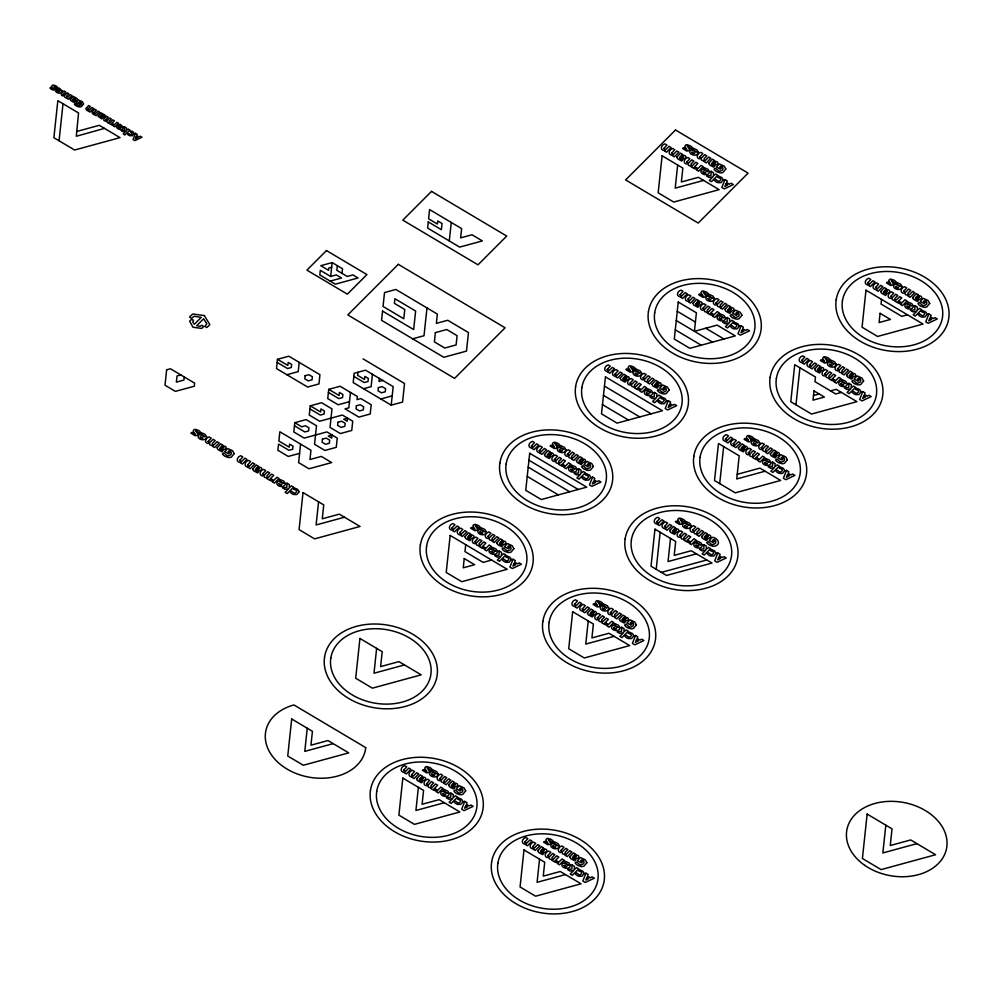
<?xml version="1.0" encoding="UTF-8"?>
<svg xmlns="http://www.w3.org/2000/svg" width="999" height="999" viewBox="0 0 999 999"><rect width="100%" height="100%" fill="white"/><g stroke="black" fill="none" stroke-linecap="round" stroke-linejoin="round"><path stroke-width="1.5" d="M76.586 131.506L99.301 125.312L120.03 137.637L74.613 150.025L53.884 137.712L57.83 100.674L78.559 112.987L76.299 136.264L104.483 128.396M59.066 140.784L63.012 103.746M184.266 376.973L183.928 380.07L176.361 382.13L177.023 375.961L180.807 374.925M277.485 359.303L276.498 368.556L307.605 387.038L318.956 383.941L319.942 374.687L288.836 356.206L277.485 359.303L287.849 365.459L288.174 362.375L291.633 364.423L291.308 367.52L287.525 368.544L277.148 362.387M299.2 362.362L298.214 371.628L286.863 374.725M294.78 422.689L293.793 431.955L304.171 438.111L326.873 431.918L337.25 438.074L336.263 447.34L324.9 450.437L314.535 444.28L316.508 425.761L306.144 419.592L294.78 422.689L301.698 426.798L305.482 425.774L308.941 427.822L308.604 430.906L304.82 431.943L294.455 425.786M300.587 444.093L298.614 462.612L308.991 468.768L331.693 462.574L321.328 456.406L309.977 459.515L310.951 450.249L279.857 431.768L278.871 441.021L289.235 447.19L289.56 444.105L293.019 446.153L292.695 449.238L288.911 450.274L278.534 444.118L277.884 450.287L288.249 456.443L299.6 453.346M310.264 405.831L309.278 415.084L319.643 421.241L342.357 415.047L352.722 421.216L351.735 430.469L340.384 433.566L330.02 427.41L331.98 408.891L321.616 402.734L310.264 405.831L320.629 411.988L320.966 408.903L324.413 410.951L324.088 414.036L320.304 415.072L309.94 408.916M330.182 281.106L341.533 278.009L336.351 274.925L330.669 276.473L332.143 262.587L320.791 265.684L328.571 270.304L328.821 267.994L331.656 267.22M337.337 265.659L336.838 270.292L347.202 276.461L352.884 274.912L358.067 277.984L335.364 284.178L319.805 274.937L320.304 270.317L330.669 276.473M350.474 392.42L348.826 407.842L345.042 408.878L358.866 417.095L370.217 413.998L371.203 404.732L360.839 398.576L357.055 399.612L357.38 396.528L340.097 386.251L328.746 389.348L327.759 398.613L338.137 404.77L349.488 401.673M342.02 273.376L342.52 268.743L332.143 262.587M318.569 501.823L316.096 524.962L344.493 517.22M307.255 728.221L304.782 751.373L333.167 743.631M357.954 372.265L357.63 375.349L364.535 379.458L364.872 376.373L368.331 378.421L367.994 381.506L364.21 382.542L353.846 376.386M372.44 374.3L371.128 386.65L363.561 388.711M379.358 378.409L379.021 381.493L382.804 380.469M391.208 405.144L393.181 386.625L365.522 370.192L354.17 373.289L353.184 382.555L391.208 405.144L402.56 402.048L404.533 383.529L363.062 358.878M376.635 648.376L373.988 673.239L404.483 664.922M426.985 307.942L424.026 335.714L412.674 338.811M449.288 240.959L451.261 222.44M418.381 787.324L415.921 810.476L444.305 802.734M465.721 544.667L464.972 551.61L483.129 562.387L491.645 560.064M539.547 859.165L537.075 882.317L565.471 874.575M588.224 620.941L585.751 644.08L614.135 636.338M677.672 165.022L675.199 188.162L703.583 180.419M656.206 569.293L660.139 532.255M670.516 538.411L668.044 561.563L696.44 553.821M719.705 483.603L723.651 446.565M795.978 404.807L799.912 367.782M881.543 299.413L881.043 304.033L901.785 316.358L907.467 314.81M885.813 825.162L882.854 852.946L916.92 843.643M706.942 542.657C708.965 539.06 710.526 546.715 714.048 544.143C717.906 543.444 714.66 537.075 712.524 540.447L714.248 541.47L713.111 542.619L709.228 540.309L712.237 537.3C716.683 537.35 721.653 543.406 715.858 545.841A4.97 3.646 10.3 0 1 712.861 546.266L709.652 545.129A7.855 5.757 10.3 0 1 706.942 542.657M380.831 398.976L392.195 395.879M813.498 395.542L819.18 393.993M830.531 390.884L836.2 389.335L856.942 401.66L811.525 414.048L790.783 401.735L794.729 364.697L815.471 377.023L814.972 381.643L835.713 393.968L841.395 392.42M737.225 474.325L759.939 468.131L780.669 480.444L735.252 492.844L714.522 480.519L718.468 443.481L739.198 455.806L736.738 478.958L765.122 471.203M661.388 572.365L706.805 559.977M204.345 315.572L209.852 324.625L206.893 327.497L204.845 326.498L206.818 323.751L203.609 318.793L196.703 325.711L199.9 326.311L201.96 325.262L203.621 326.473L201.736 328.434L192.969 327.235L189.635 321.166L191.583 319.318L193.531 320.254L192.732 322.053L194.355 324.275L201.211 317.37L194.243 316.233L191.433 318.456L189.548 316.97L192.795 313.986L204.433 315.584M677.26 311.288L695.404 322.065M705.769 328.221L723.913 339.011M676.273 320.542L712.562 342.108M675.287 329.807L701.211 345.204M604.457 386.113L651.111 413.836M603.471 395.367L639.76 416.933M602.484 404.632L628.408 420.03M528.958 460.214L578.209 489.473M528.221 467.157L569.692 491.795M527.235 476.411L558.341 494.905M328.746 389.348L339.111 395.517L339.448 392.432L342.907 394.48L342.57 397.565L338.786 398.601L328.421 392.445M104.508 114.835L100.837 112.775L97.977 116.184L101.761 118.918L102.635 118.044L100.087 116.084L103.297 117.258L104.883 116.446A1.886 1.386 10.3 0 0 105.02 115.622A1.836 1.349 10.3 0 0 104.508 114.835M87.912 109.116L89.398 110.027L91.933 107.492L93.556 108.454L89.972 112.038L86.638 110.215L85.877 108.529L88.674 105.557L90.31 106.518L87.912 109.116M93.981 112.737L95.467 113.636L98.002 111.101L99.625 112.063L96.054 115.647L92.72 113.824L91.958 112.138L94.755 109.166L96.391 110.14L93.981 112.737M239.735 460.302L241.646 461.463L244.905 458.204L246.99 459.44L242.395 464.048L240.309 462.812L240.809 462.3C235.764 462.924 236.338 457.005 240.722 455.719L242.819 456.968L239.735 460.302M247.54 464.947L249.463 466.108L252.722 462.849L254.807 464.085L250.2 468.693L248.114 467.445L248.626 466.945C243.569 467.569 244.156 461.65 248.539 460.364L250.637 461.6L247.54 464.947M403.646 770.192L405.569 771.353L408.828 768.094L410.914 769.33L406.318 773.938L404.233 772.702L404.732 772.19C399.675 772.814 400.262 766.895 404.645 765.609L406.743 766.857L403.646 770.192M411.463 774.837L413.374 775.998L416.633 772.739L418.718 773.975L414.123 778.583L412.038 777.334L412.55 776.835C407.492 777.459 408.067 771.54 412.45 770.254L414.548 771.49L411.463 774.837M451.91 528.084L453.833 529.245L457.092 525.986L459.178 527.222L454.582 531.83L452.497 530.581L452.997 530.082C447.939 530.706 448.526 524.787 452.909 523.501L455.007 524.737L451.91 528.084M459.727 532.729L461.638 533.891L464.897 530.619L466.983 531.868L462.387 536.463L460.302 535.227L460.814 534.715C455.756 535.339 456.331 529.42 460.714 528.134L462.812 529.383L459.727 532.729M524.812 842.032L526.723 843.193L529.982 839.934L532.067 841.17L527.472 845.778L525.387 844.542L525.899 844.03C520.841 844.654 521.416 838.735 525.799 837.449L527.897 838.698L524.812 842.032M531.456 445.929L533.366 447.09L536.625 443.831L538.711 445.067L534.115 449.675L532.03 448.426L532.529 447.927C527.472 448.551 528.059 442.632 532.442 441.346L534.54 442.582L531.456 445.929M532.629 846.677L534.54 847.839L537.799 844.58L539.885 845.816L535.289 850.424L533.204 849.175L533.703 848.675C528.646 849.3 529.233 843.381 533.616 842.095L535.714 843.331L532.629 846.677M539.26 450.574L541.171 451.735L544.43 448.464L546.515 449.712L541.92 454.308L539.835 453.071L540.347 452.559C535.289 453.196 535.864 447.277 540.247 445.979L542.345 447.227L539.26 450.574M574.413 604.358L576.336 605.519L579.595 602.26L581.68 603.496L577.072 608.104L574.987 606.855L575.499 606.356C570.441 606.98 571.028 601.061 575.412 599.775L577.509 601.011L574.413 604.358M582.23 609.003L584.14 610.164L587.4 606.893L589.485 608.141L584.89 612.737L582.804 611.5L583.316 610.988C578.259 611.625 578.833 605.706 583.216 604.407L585.314 605.656L582.23 609.003M607.192 369.505L609.103 370.666L612.362 367.407L614.447 368.643L609.852 373.251L607.767 372.015L608.279 371.503C603.221 372.127 603.796 366.208 608.179 364.922L610.277 366.171L607.192 369.505M614.997 374.15L616.92 375.312L620.179 372.053L622.265 373.289L617.669 377.897L615.584 376.66L616.083 376.148C611.026 376.773 611.613 370.854 615.996 369.568L618.094 370.816L614.997 374.15M656.718 521.828L658.628 522.989L661.887 519.73L663.973 520.966L659.377 525.574L657.292 524.338L657.792 523.826C652.734 524.45 653.321 518.531 657.704 517.245L659.802 518.493L656.718 521.828M663.86 148.439L665.784 149.6L669.043 146.329L671.128 147.577L666.533 152.173L664.435 150.936L664.947 150.424C659.889 151.061 660.476 145.142 664.859 143.844L666.957 145.092L663.86 148.439M664.522 526.473L666.433 527.634L669.692 524.375L671.79 525.611L667.182 530.219L665.097 528.983L665.609 528.471C660.551 529.095 661.126 523.176 665.509 521.89L667.607 523.139L664.522 526.473M671.678 153.072L673.588 154.233L676.847 150.974L678.933 152.21L674.337 156.818L672.252 155.582L672.764 155.07C667.707 155.694 668.281 149.775 672.664 148.489L674.762 149.738L671.678 153.072M679.994 294.68L681.905 295.841L685.164 292.582L687.25 293.818L682.654 298.426L680.569 297.19L681.081 296.678C676.023 297.302 676.598 291.383 680.981 290.097L683.079 291.346L679.994 294.68M687.811 299.325L689.722 300.487L692.981 297.227L695.067 298.464L690.471 303.072L688.386 301.835L688.885 301.323C683.84 301.948 684.415 296.029 688.798 294.742L690.896 295.991L687.811 299.325M725.399 439.223L727.309 440.384L730.569 437.125L732.654 438.361L728.059 442.969L725.973 441.733L726.485 441.221C721.428 441.845 722.002 435.926 726.385 434.64L728.483 435.889L725.399 439.223M733.216 443.868L735.127 445.03L738.386 441.77L740.471 443.007L735.876 447.614L733.79 446.366L734.29 445.866C729.233 446.491 729.819 440.571 734.203 439.273L736.3 440.522L733.216 443.868M801.673 360.439L803.583 361.601L806.842 358.329L808.928 359.578L804.332 364.173L802.247 362.937L802.746 362.425C797.689 363.062 798.276 357.142 802.659 355.844L804.757 357.093L801.673 360.439M809.477 365.072L811.388 366.246L814.66 362.974L816.745 364.21L812.137 368.818L810.052 367.582L810.564 367.07C805.506 367.694 806.081 361.775 810.476 360.489L812.562 361.738L809.477 365.072M867.744 282.829L869.654 283.991L872.914 280.731L874.999 281.968L870.404 286.563L868.318 285.327L868.818 284.827C863.773 285.452 864.347 279.533 868.73 278.234L870.828 279.483L867.744 282.829M875.549 287.462L877.472 288.636L880.731 285.364L882.816 286.601L878.208 291.209L876.123 289.972L876.635 289.46C871.578 290.085 872.164 284.166 876.548 282.879L878.645 284.128L875.549 287.462M124.625 126.91L124.55 130.107L121.179 130.569L123.102 131.706L126.036 131.231L123.252 134.003L124.875 134.965L129.833 130.007L128.209 129.046L126.411 130.457L126.548 128.059L124.625 126.91M286.938 483.179L286.838 487.287L282.517 487.887L284.977 489.348L288.748 488.723L285.177 492.295L287.262 493.543L293.631 487.162L291.546 485.914L289.223 487.737L289.423 484.652L286.938 483.179M450.861 793.069L450.761 797.177L446.441 797.776L448.901 799.237L452.672 798.613L449.1 802.185L451.186 803.433L457.554 797.052L455.469 795.803L453.146 797.627L453.334 794.542L450.861 793.069M499.125 550.961L499.025 555.069L494.705 555.669L497.165 557.13L500.936 556.505L497.365 560.077L499.45 561.313L505.819 554.932L503.733 553.696L501.411 555.506L501.598 552.435L499.125 550.961M578.658 468.806L578.558 472.914L574.238 473.514L576.698 474.975L580.469 474.35L576.898 477.922L578.983 479.158L585.352 472.777L583.266 471.54L580.943 473.351L581.131 470.279L578.658 468.806M572.015 864.909L571.915 869.018L567.594 869.617L570.054 871.078L573.826 870.454L570.254 874.025L572.352 875.274L578.721 868.893L576.635 867.644L574.313 869.467L574.5 866.383L572.015 864.909M621.628 627.235L621.528 631.343L617.195 631.942L619.655 633.403L623.438 632.779L619.867 636.351L621.952 637.587L628.321 631.206L626.236 629.969L623.913 631.78L624.1 628.708L621.628 627.235M654.395 392.382L654.295 396.503L649.974 397.09L652.434 398.551L656.206 397.927L652.634 401.511L654.732 402.747L661.101 396.366L659.015 395.129L656.693 396.94L656.88 393.856L654.395 392.382M711.076 171.304L710.976 175.424L706.643 176.011L709.115 177.485L712.886 176.86L709.315 180.432L711.4 181.668L717.769 175.287L715.684 174.051L713.361 175.861L713.548 172.777L711.076 171.304M703.92 544.705L703.82 548.826L699.5 549.413L701.96 550.874L705.731 550.249L702.16 553.821L704.245 555.069L710.614 548.688L708.528 547.452L706.206 549.263L706.405 546.178L703.92 544.705M727.21 317.557L727.097 321.678L722.776 322.265L725.237 323.726L729.02 323.102L725.449 326.685L727.534 327.922L733.903 321.541L731.817 320.304L729.495 322.115L729.682 319.031L727.21 317.557M772.602 462.1L772.502 466.208L768.181 466.808L770.641 468.269L774.412 467.644L770.853 471.216L772.939 472.452L779.307 466.083L777.222 464.835L774.899 466.658L775.087 463.573L772.602 462.1M848.875 383.316L848.775 387.425L844.455 388.012L846.915 389.485L850.686 388.861L847.115 392.432L849.2 393.668L855.569 387.287L853.483 386.051L851.16 387.862L851.36 384.777L848.875 383.316M914.947 305.706L914.847 309.815L910.526 310.414L912.986 311.875L916.757 311.251L913.186 314.822L915.271 316.059L921.652 309.678L919.567 308.441L917.232 310.252L917.432 307.18L914.947 305.706M70.317 99.4L70.954 100.762L74.076 102.46L74.937 101.598L72.39 99.625L75.612 100.799L77.185 100A1.886 1.386 10.3 0 0 77.335 99.163A1.836 1.349 10.3 0 0 76.811 98.389L73.139 96.329L70.317 99.4M217.108 447.802L217.932 449.562L221.953 451.748L223.064 450.636L220.042 449.3L219.792 448.101L223.926 449.612L225.949 448.576A2.423 1.786 10.3 0 0 226.136 447.515A2.36 1.736 10.3 0 0 225.474 446.503L222.327 445.566L222.814 445.079L220.742 443.843L217.108 447.802M252.71 468.956L253.534 470.716L257.555 472.889L258.654 471.79L255.644 470.454L255.382 469.255L259.515 470.766L261.551 469.717A2.423 1.786 10.3 0 0 261.738 468.656A2.36 1.736 10.3 0 0 261.064 467.657L257.929 466.72L258.416 466.233L256.343 464.997L252.71 468.956M416.633 778.845L417.445 780.606L421.466 782.779L422.577 781.68L419.568 780.344L419.305 779.145L423.439 780.656L425.474 779.607A2.423 1.786 10.3 0 0 425.661 778.546A2.36 1.736 10.3 0 0 424.987 777.547L421.853 776.61L422.34 776.123L420.267 774.887L416.633 778.845M464.897 536.738L465.709 538.498L469.73 540.671L470.841 539.56L467.832 538.236L467.569 537.025L471.703 538.536L473.738 537.499A2.423 1.786 10.3 0 0 473.926 536.438A2.36 1.736 10.3 0 0 473.251 535.427L470.117 534.502L470.604 534.015L468.531 532.779L464.897 536.738M448.663 784.989L449.488 786.737L453.496 788.923L454.607 787.811L451.598 786.488L451.336 785.276L455.469 786.787L457.505 785.751A2.423 1.786 10.3 0 0 457.692 784.69A2.36 1.736 10.3 0 0 457.018 783.678L453.883 782.754L454.37 782.254L452.297 781.031L448.663 784.989M496.828 542.807L497.639 544.567L501.66 546.753L502.772 545.641L499.762 544.318L499.5 543.106L503.633 544.617L505.669 543.581A2.423 1.786 10.3 0 0 505.844 542.519A2.36 1.736 10.3 0 0 505.182 541.508L502.047 540.571L502.534 540.084L500.462 538.861L496.828 542.807M544.43 454.582L545.242 456.343L549.263 458.516L550.374 457.405L547.365 456.081L547.102 454.87L551.236 456.381L553.271 455.344A2.423 1.786 10.3 0 0 553.458 454.283A2.36 1.736 10.3 0 0 552.784 453.271L549.65 452.347L550.137 451.86L548.064 450.624L544.43 454.582M537.787 850.686L538.611 852.447L542.632 854.62L543.743 853.521L540.721 852.184L540.471 850.986L544.605 852.497L546.628 851.448A2.423 1.786 10.3 0 0 546.815 850.386A2.36 1.736 10.3 0 0 546.153 849.387L543.006 848.451L543.493 847.964L541.421 846.727L537.787 850.686M576.361 460.664L577.172 462.412L581.193 464.597L582.305 463.486L579.295 462.162L579.033 460.951L583.166 462.462L585.202 461.426A2.423 1.786 10.3 0 0 585.389 460.364A2.36 1.736 10.3 0 0 584.715 459.353L581.58 458.416L582.067 457.929L579.994 456.705L576.361 460.664M569.817 856.83L570.641 858.578L574.662 860.763L575.774 859.652L572.752 858.328L572.502 857.117L576.635 858.628L578.658 857.592A2.423 1.786 10.3 0 0 578.846 856.53A2.36 1.736 10.3 0 0 578.184 855.519L575.049 854.595L575.536 854.095L573.463 852.871L569.817 856.83M587.4 613.011L588.211 614.772L592.232 616.945L593.344 615.834L590.334 614.51L590.072 613.299L594.205 614.81L596.241 613.773A2.423 1.786 10.3 0 0 596.415 612.712A2.36 1.736 10.3 0 0 595.754 611.7L592.619 610.776L593.106 610.289L591.033 609.053L587.4 613.011M620.167 378.159L620.991 379.92L625.012 382.105L626.123 380.994L623.101 379.67L622.852 378.459L626.985 379.97L629.008 378.933A2.423 1.786 10.3 0 0 629.195 377.872A2.36 1.736 10.3 0 0 628.533 376.86L625.386 375.924L625.874 375.437L623.801 374.2L620.167 378.159M619.318 619.093L620.142 620.841L624.163 623.026L625.274 621.915L622.265 620.591L622.002 619.38L626.136 620.891L628.171 619.855A2.423 1.786 10.3 0 0 628.346 618.793A2.36 1.736 10.3 0 0 627.684 617.782L624.55 616.845L625.037 616.358L622.964 615.134L619.318 619.093M652.097 384.24L652.921 386.001L656.942 388.174L658.041 387.063L655.032 385.739L654.77 384.528L658.903 386.039L660.938 385.002A2.423 1.786 10.3 0 0 661.126 383.941A2.36 1.736 10.3 0 0 660.464 382.929L657.317 382.005L657.804 381.518L655.731 380.282L652.097 384.24M676.847 157.093L677.659 158.841L681.68 161.026L682.792 159.915L679.782 158.591L679.52 157.38L683.653 158.891L685.689 157.854A2.423 1.786 10.3 0 0 685.876 156.793A2.36 1.736 10.3 0 0 685.202 155.782L682.067 154.857L682.554 154.358L680.481 153.134L676.847 157.093M669.692 530.481L670.516 532.242L674.525 534.428L675.636 533.316L672.627 531.98L672.364 530.781L676.498 532.292L678.533 531.256A2.423 1.786 10.3 0 0 678.721 530.182A2.36 1.736 10.3 0 0 678.046 529.183L674.912 528.246L675.399 527.759L673.326 526.523L669.692 530.481M692.969 303.334L693.793 305.095L697.814 307.28L698.925 306.169L695.903 304.845L695.654 303.634L699.787 305.145L701.81 304.108A2.423 1.786 10.3 0 0 701.997 303.047A2.36 1.736 10.3 0 0 701.335 302.035L698.201 301.099L698.688 300.612L696.615 299.388L692.969 303.334M708.778 163.162L709.59 164.922L713.611 167.108L714.722 165.996L711.713 164.66L711.45 163.461L715.584 164.972L717.619 163.923A2.423 1.786 10.3 0 0 717.794 162.862A2.36 1.736 10.3 0 0 717.132 161.863L713.998 160.926L714.485 160.439L712.412 159.203L708.778 163.162M701.623 536.563L702.434 538.324L706.455 540.496L707.567 539.385L704.557 538.061L704.295 536.85L708.428 538.361L710.464 537.325A2.423 1.786 10.3 0 0 710.651 536.263A2.36 1.736 10.3 0 0 709.977 535.252L706.842 534.328L707.329 533.841L705.257 532.604L701.623 536.563M724.899 309.415L725.724 311.176L729.745 313.349L730.856 312.237L727.834 310.914L727.584 309.715L731.718 311.213L733.741 310.177A2.423 1.786 10.3 0 0 733.928 309.116A2.36 1.736 10.3 0 0 733.266 308.104L730.119 307.18L730.619 306.693L728.533 305.457L724.899 309.415M738.373 447.877L739.198 449.637L743.219 451.81L744.33 450.699L741.308 449.375L741.058 448.176L745.192 449.675L747.215 448.638A2.423 1.786 10.3 0 0 747.402 447.577A2.36 1.736 10.3 0 0 746.74 446.578L743.606 445.641L744.093 445.154L742.007 443.918L738.373 447.877M770.304 453.958L771.128 455.706L775.149 457.892L776.26 456.78L773.238 455.457L772.976 454.245L777.11 455.756L779.145 454.72A2.423 1.786 10.3 0 0 779.332 453.658A2.36 1.736 10.3 0 0 778.671 452.647L775.524 451.723L776.011 451.223L773.938 450L770.304 453.958M814.647 369.093L815.471 370.841L819.48 373.027L820.591 371.915L817.582 370.592L817.319 369.38L821.453 370.891L823.488 369.855A2.423 1.786 10.3 0 0 823.676 368.793A2.36 1.736 10.3 0 0 823.001 367.782L819.867 366.858L820.354 366.371L818.281 365.135L814.647 369.093M846.578 375.162L847.389 376.923L851.41 379.108L852.522 377.997L849.512 376.66L849.25 375.462L853.383 376.973L855.419 375.936A2.423 1.786 10.3 0 0 855.606 374.862A2.36 1.736 10.3 0 0 854.932 373.863L851.797 372.927L852.284 372.44L850.211 371.203L846.578 375.162M880.718 291.483L881.543 293.244L885.564 295.417L886.662 294.305L883.653 292.982L883.391 291.77L887.524 293.281L889.56 292.245A2.423 1.786 10.3 0 0 889.747 291.184A2.36 1.736 10.3 0 0 889.085 290.172L885.938 289.248L886.425 288.761L884.352 287.525L880.718 291.483M912.649 297.552L913.473 299.313L917.482 301.498L918.593 300.387L915.584 299.063L915.321 297.852L919.455 299.363L921.49 298.326A2.423 1.786 10.3 0 0 921.677 297.265A2.36 1.736 10.3 0 0 921.003 296.253L917.869 295.317L918.356 294.83L916.283 293.594L912.649 297.552M63.287 94.505L64.673 95.33L67.208 92.795L68.831 93.769L66.621 96.004L66.808 96.94L67.782 97.19L70.317 94.643L71.94 95.604L68.369 99.188L64.698 97.103L64.336 95.966L62.45 95.767A2.123 1.561 10.3 0 1 61.414 95.092L61.439 93.644L64.086 90.946L65.722 91.908L63.287 94.505M105.707 119.705L107.093 120.542L109.628 118.007L111.264 118.968L109.041 121.216L109.228 122.153L110.202 122.39L112.737 119.855L114.361 120.817L110.789 124.4L107.118 122.315L106.756 121.166L104.87 120.979A2.123 1.561 10.3 0 1 103.834 120.305L103.871 118.844L106.518 116.146L108.142 117.12L105.707 119.705M208.079 441.508L209.852 442.582L213.112 439.31L215.21 440.559L212.362 443.444L212.612 444.655L213.861 444.955L217.12 441.695L219.206 442.932L214.61 447.54L212.525 446.303L213.024 445.791L209.877 444.855L209.415 443.381C204.233 444.368 204.495 438.286 209.103 436.938L211.201 438.186L208.079 441.508M262.625 473.913L264.398 474.987L267.657 471.715L269.755 472.964L266.908 475.849L267.145 477.06L268.406 477.36L271.666 474.1L273.751 475.337L269.143 479.945L267.058 478.708L267.57 478.196L264.423 477.26L263.961 475.786C258.766 476.773 259.041 470.704 263.649 469.343L265.746 470.591L262.625 473.913M426.548 783.803L428.321 784.877L431.58 781.605L433.678 782.854L430.831 785.738L431.068 786.95L432.317 787.249L435.576 783.99L437.662 785.226L433.067 789.834L430.981 788.598L431.493 788.086L428.346 787.15L427.884 785.676C422.689 786.663 422.952 780.594 427.572 779.232L429.67 780.481L426.548 783.803M439.635 778.696L441.408 779.757L444.667 776.498L446.765 777.734L443.918 780.619L444.155 781.83L445.417 782.13L448.676 778.87L450.761 780.107L446.153 784.715L444.068 783.478L444.58 782.966L441.433 782.03L440.971 780.569C435.776 781.543 436.051 775.474 440.659 774.113L442.757 775.361L439.635 778.696M474.812 541.695L476.585 542.769L479.845 539.497L481.943 540.746L479.095 543.631L479.333 544.842L480.581 545.142L483.841 541.883L485.926 543.119L481.331 547.727L479.245 546.478L479.757 545.978L476.61 545.042L476.148 543.568C470.954 544.555 471.216 538.473 475.836 537.125L477.934 538.361L474.812 541.695M487.799 536.513L489.572 537.587L492.832 534.315L494.93 535.564L492.082 538.449L492.32 539.66L493.568 539.959L496.828 536.7L498.913 537.937L494.318 542.544L492.232 541.308L492.744 540.796L489.597 539.86L489.135 538.386C483.941 539.373 484.203 533.304 488.823 531.943L490.921 533.191L487.799 536.513M554.345 459.54L556.118 460.614L559.378 457.342L561.475 458.591L558.628 461.476L558.866 462.687L560.114 462.987L563.374 459.727L565.459 460.964L560.864 465.571L558.778 464.323L559.29 463.823L556.143 462.887L555.681 461.413C550.486 462.4 550.749 456.318 555.369 454.97L557.467 456.206L554.345 459.54M567.332 454.358L569.105 455.432L572.365 452.16L574.462 453.409L571.615 456.293L571.853 457.505L573.101 457.804L576.361 454.545L578.446 455.781L573.851 460.389L571.765 459.153L572.277 458.641L569.13 457.704L568.668 456.231C563.473 457.217 563.736 451.148 568.356 449.787L570.454 451.036L567.332 454.358M547.702 855.644L549.475 856.717L552.734 853.446L554.832 854.694L551.985 857.579L552.235 858.79L553.483 859.09L556.743 855.831L558.828 857.067L554.233 861.675L552.147 860.439L552.647 859.927L549.5 858.99L549.038 857.517C543.856 858.503 544.118 852.434 548.726 851.073L550.824 852.322L547.702 855.644M560.789 850.536L562.562 851.598L565.821 848.338L567.919 849.575L565.072 852.459L565.322 853.67L566.57 853.97L569.83 850.711L571.915 851.947L567.32 856.555L565.234 855.319L565.734 854.807L562.599 853.87L562.125 852.409C556.942 853.383 557.205 847.314 561.825 845.953L563.923 847.202L560.789 850.536M597.315 617.969L599.088 619.043L602.347 615.771L604.445 617.02L601.598 619.904L601.835 621.116L603.084 621.415L606.343 618.156L608.428 619.392L603.833 624L601.748 622.752L602.26 622.252L599.113 621.316L598.651 619.842C593.456 620.829 593.718 614.747 598.339 613.398L600.436 614.635L597.315 617.969M610.289 612.787L612.062 613.861L615.322 610.589L617.419 611.838L614.572 614.722L614.822 615.933L616.071 616.233L619.33 612.974L621.415 614.21L616.82 618.818L614.735 617.582L615.247 617.07L612.1 616.133L611.638 614.66C606.443 615.646 606.705 609.577 611.326 608.216L613.423 609.465L610.289 612.787M630.082 383.129L631.855 384.19L635.114 380.931L637.212 382.167L634.365 385.052L634.615 386.263L635.864 386.576L639.123 383.304L641.208 384.54L636.613 389.148L634.527 387.912L635.027 387.4L631.88 386.463L631.418 385.002C626.236 385.976 626.498 379.907 631.106 378.546L633.204 379.795L630.082 383.129M643.069 377.947L644.842 379.008L648.101 375.749L650.199 376.998L647.352 379.882L647.589 381.081L648.851 381.393L652.11 378.122L654.195 379.37L649.587 383.966L647.502 382.729L648.014 382.217L644.867 381.281L644.405 379.82C639.223 380.794 639.485 374.725 644.093 373.364L646.191 374.613L643.069 377.947M686.763 162.05L688.536 163.112L691.795 159.852L693.893 161.101L691.046 163.986L691.283 165.185L692.532 165.497L695.791 162.225L697.876 163.474L693.281 168.069L691.196 166.833L691.708 166.333L688.561 165.397L688.099 163.923C682.904 164.897 683.166 158.829 687.787 157.467L689.884 158.716L686.763 162.05M699.737 156.868L701.523 157.942L704.782 154.67L706.88 155.919L704.02 158.804L704.27 160.015L705.519 160.315L708.778 157.055L710.863 158.292L706.268 162.899L704.183 161.651L704.695 161.151L701.548 160.215L701.086 158.741C695.891 159.728 696.153 153.646 700.774 152.298L702.871 153.534L699.737 156.868M679.607 535.452L681.38 536.513L684.64 533.254L686.738 534.49L683.89 537.375L684.128 538.586L685.376 538.886L688.648 535.626L690.734 536.863L686.126 541.47L684.04 540.234L684.552 539.722L681.405 538.786L680.943 537.325C675.749 538.299 676.011 532.23 680.631 530.869L682.729 532.117L679.607 535.452M702.884 308.304L704.657 309.365L707.916 306.106L710.014 307.342L707.167 310.227L707.417 311.438L708.666 311.75L711.925 308.479L714.01 309.715L709.415 314.323L707.329 313.087L707.829 312.575L704.695 311.638L704.22 310.177C699.038 311.151 699.3 305.082 703.92 303.721L706.018 304.97L702.884 308.304M692.594 530.269L694.367 531.331L697.627 528.071L699.725 529.32L696.877 532.205L697.115 533.404L698.363 533.716L701.623 530.444L703.708 531.693L699.113 536.288L697.027 535.052L697.539 534.54L694.392 533.603L693.93 532.142C688.736 533.116 688.998 527.047 693.618 525.686L695.716 526.935L692.594 530.269M715.871 303.122L717.644 304.183L720.903 300.924L723.001 302.173L720.154 305.057L720.404 306.256L721.653 306.568L724.912 303.296L726.997 304.545L722.402 309.141L720.316 307.904L720.816 307.392L717.669 306.456L717.207 304.995C712.025 305.969 712.287 299.9 716.895 298.539L718.993 299.787L715.871 303.122M748.288 452.834L750.062 453.908L753.321 450.636L755.419 451.885L752.572 454.77L752.821 455.981L754.07 456.281L757.329 453.022L759.415 454.258L754.819 458.866L752.734 457.629L753.234 457.117L750.087 456.181L749.625 454.707C744.442 455.694 744.705 449.625 749.325 448.264L751.41 449.513L748.288 452.834M761.275 447.664L763.049 448.726L766.308 445.467L768.406 446.703L765.559 449.587L765.796 450.799L767.057 451.098L770.316 447.839L772.402 449.075L767.806 453.683L765.709 452.447L766.221 451.935L763.074 450.999L762.612 449.538C757.429 450.512 757.692 444.443 762.299 443.081L764.397 444.33L761.275 447.664M824.562 374.051L826.335 375.112L829.595 371.853L831.692 373.102L828.845 375.986L829.083 377.185L830.344 377.497L833.603 374.238L835.688 375.474L831.081 380.082L828.995 378.833L829.507 378.334L826.36 377.397L825.898 375.924C820.703 376.91 820.966 370.829 825.586 369.468L827.684 370.716L824.562 374.051M837.549 368.868L839.322 369.942L842.582 366.67L844.679 367.919L841.832 370.804L842.07 372.015L843.318 372.315L846.578 369.056L848.663 370.292L844.068 374.9L841.982 373.651L842.494 373.151L839.347 372.215L838.885 370.741C833.69 371.728 833.953 365.646 838.573 364.298L840.671 365.534L837.549 368.868M890.633 296.441L892.407 297.502L895.666 294.243L897.764 295.492L894.917 298.376L895.154 299.575L896.415 299.887L899.674 296.628L901.76 297.864L897.152 302.472L895.067 301.223L895.579 300.724L892.432 299.787L891.97 298.314C886.775 299.3 887.05 293.219 891.657 291.87L893.755 293.107L890.633 296.441M903.62 291.258L905.394 292.332L908.653 289.061L910.751 290.309L907.904 293.194L908.141 294.405L909.39 294.705L912.649 291.446L914.747 292.682L910.139 297.29L908.054 296.054L908.566 295.542L905.419 294.605L904.957 293.132C899.762 294.118 900.024 288.037 904.644 286.688L906.742 287.937L903.62 291.258M166.646 369.792L165.01 385.227L175.374 391.383L194.305 386.226L194.63 383.141L170.442 368.768L166.646 369.792M305.132 375.724L304.795 378.821L308.254 380.869L312.038 379.832L312.375 376.748L308.916 374.7L305.132 375.724M303.009 492.582L299.076 529.62L314.623 538.861L360.04 526.461L339.31 514.148L322.277 518.793L323.751 504.907L303.009 492.582M291.696 718.98L287.749 756.018L303.309 765.259L348.726 752.871L327.984 740.546L310.951 745.192L312.437 731.305L291.696 718.98M322.44 439.123L322.103 442.207L325.562 444.268L329.345 443.231L329.67 440.147L326.223 438.086L322.44 439.123M332.055 435.002L331.73 438.086L328.271 436.026L332.055 435.002M337.912 422.252L337.587 425.337L341.046 427.397L344.83 426.361L345.154 423.276L341.695 421.228L337.912 422.252M347.54 418.131L347.215 421.216L343.756 419.168L347.54 418.131M356.393 405.781L356.069 408.866L359.528 410.926L363.311 409.89L363.636 406.805L360.177 404.745L356.393 405.781M382.555 311.076L381.568 320.329L443.781 357.292L466.483 351.099L468.456 332.58L447.727 320.267L436.363 323.364L437.35 314.098L395.879 289.46L384.528 292.557L383.042 306.443L403.783 318.768L404.77 309.503L394.393 303.346L394.892 298.713L415.634 311.039L413.661 329.558L382.555 311.076M378.371 387.674L378.034 390.759L381.493 392.807L385.277 391.77L385.602 388.686L382.155 386.638L378.371 387.674M359.927 638.448L355.694 678.234L372.402 688.161L421.191 674.849L398.913 661.613L380.619 666.608L382.205 651.685L359.927 638.448M428.271 221.903L427.622 228.072L459.652 247.115L482.367 240.921L472.003 234.753L460.639 237.849L461.625 228.596L429.582 209.565L428.608 218.818L437.412 224.051L437.749 220.966L442.033 223.514L441.371 229.683L428.271 221.903M435.377 332.617L434.39 341.883L444.767 348.039L456.118 344.942L457.105 335.676L446.74 329.52L435.377 332.617M402.834 778.084L398.888 815.122L414.448 824.362L459.865 811.975L439.123 799.65L422.09 804.295L423.576 790.409L402.834 778.084M450.162 535.427L446.216 572.464L461.775 581.705L507.192 569.305L450.162 535.427M464.235 558.553L463.249 567.807L474.612 564.71L464.235 558.553M529.695 453.271L525.749 490.309L541.308 499.55L586.725 487.15L529.695 453.271M523.988 849.924L520.054 886.962L535.601 896.203L581.018 883.815L560.289 871.49L543.256 876.135L544.73 862.249L523.988 849.924M572.664 611.7L568.718 648.738L584.278 657.979L629.695 645.579L608.953 633.266L591.92 637.911L593.406 624.025L572.664 611.7M605.444 376.848L601.498 413.886L617.045 423.126L662.462 410.739L605.444 376.848M662.112 155.782L658.166 192.807L673.726 202.048L719.143 189.66L698.401 177.335L681.368 181.98L682.854 168.094L662.112 155.782M678.246 302.023L674.3 339.061L689.847 348.301L735.276 335.914L717.132 325.125L694.417 331.331L696.39 312.812L678.246 302.023M654.957 529.17L651.023 566.208L666.57 575.449L711.987 563.061L691.246 550.736L674.225 555.382L675.699 541.495L654.957 529.17M813.985 390.909L812.999 400.162L824.362 397.065L813.985 390.909M865.983 290.172L862.05 327.21L877.597 336.451L923.014 324.051L865.983 290.172M880.069 313.299L879.083 322.552L890.434 319.455L880.069 313.299M867.144 814.073L862.412 858.516L881.081 869.605L935.576 854.744L910.701 839.947L890.259 845.529L892.032 828.858L867.144 814.073M324.55 657.092L324.313 659.14A57.043 41.846 10.3 0 0 404.358 706.693L406.855 705.993A57.043 41.846 10.3 0 0 412.874 634.303A57.043 41.846 10.3 0 0 324.55 657.092M330.806 658.129L330.594 659.939A50.699 37.2 10.3 0 0 401.735 702.222L403.958 701.598A50.699 37.2 10.3 0 0 409.315 637.874A50.699 37.2 10.3 0 0 330.806 658.129M365.734 747.627L365.597 748.838A50.699 37.2 10.3 0 1 287.088 769.093A50.699 37.2 10.3 0 1 292.445 705.369L293.931 704.957L365.734 747.627M370.454 790.346L370.217 792.394A57.043 41.846 10.3 0 0 450.262 839.947L452.759 839.247A57.043 41.846 10.3 0 0 458.778 767.557A57.043 41.846 10.3 0 0 370.454 790.346M376.71 791.383L376.498 793.206A50.699 37.2 10.3 0 0 447.639 835.476L449.862 834.852A50.699 37.2 10.3 0 0 455.219 771.128A50.699 37.2 10.3 0 0 376.71 791.383M420.354 545.117L420.104 547.152A57.043 41.846 10.3 0 0 500.149 594.717L502.647 594.018A57.043 41.846 10.3 0 0 508.678 522.327A57.043 41.846 10.3 0 0 420.354 545.117M426.598 546.153L426.386 547.964A50.699 37.2 10.3 0 0 497.539 590.234L499.762 589.622A50.699 37.2 10.3 0 0 505.119 525.899A50.699 37.2 10.3 0 0 426.598 546.153M499.887 462.962L499.637 464.997A57.043 41.846 10.3 0 0 579.682 512.562L582.18 511.863A57.043 41.846 10.3 0 0 588.211 440.172A57.043 41.846 10.3 0 0 499.887 462.962M506.143 463.998L505.919 465.809A50.699 37.2 10.3 0 0 577.072 508.079L579.295 507.467A50.699 37.2 10.3 0 0 584.652 443.743A50.699 37.2 10.3 0 0 506.143 463.998M491.608 862.187L491.371 864.235A57.043 41.846 10.3 0 0 571.416 911.787L573.913 911.088A57.043 41.846 10.3 0 0 579.944 839.397A57.043 41.846 10.3 0 0 491.608 862.187M497.864 863.223L497.652 865.047A50.699 37.2 10.3 0 0 568.806 907.317L571.016 906.692A50.699 37.2 10.3 0 0 576.373 842.969A50.699 37.2 10.3 0 0 497.864 863.223M542.857 621.39L542.607 623.426A57.043 41.846 10.3 0 0 622.652 670.991L625.149 670.292A57.043 41.846 10.3 0 0 631.181 598.601A57.043 41.846 10.3 0 0 542.857 621.39M575.624 386.538L575.387 388.586A57.043 41.846 10.3 0 0 655.431 436.138L657.929 435.439A57.043 41.846 10.3 0 0 663.948 363.748A57.043 41.846 10.3 0 0 575.624 386.538M549.1 622.427L548.888 624.238A50.699 37.2 10.3 0 0 620.042 666.508L622.265 665.896A50.699 37.2 10.3 0 0 627.622 602.172A50.699 37.2 10.3 0 0 549.1 622.427M581.88 387.575L581.668 389.398A50.699 37.2 10.3 0 0 652.809 431.668L655.032 431.044A50.699 37.2 10.3 0 0 660.389 367.32A50.699 37.2 10.3 0 0 581.88 387.575M648.426 311.713L648.189 313.761A57.043 41.846 10.3 0 0 728.234 361.313L730.731 360.614A57.043 41.846 10.3 0 0 736.763 288.923A57.043 41.846 10.3 0 0 648.426 311.713M625.149 538.861L624.912 540.909A57.043 41.846 10.3 0 0 704.944 588.461L707.454 587.762A57.043 41.846 10.3 0 0 713.473 516.071A57.043 41.846 10.3 0 0 625.149 538.861M654.682 312.749L654.47 314.573A50.699 37.2 10.3 0 0 725.611 356.843L727.834 356.218A50.699 37.2 10.3 0 0 733.191 292.495A50.699 37.2 10.3 0 0 654.682 312.749M631.405 539.897L631.181 541.72A50.699 37.2 10.3 0 0 702.334 583.99L704.557 583.366A50.699 37.2 10.3 0 0 709.914 519.642A50.699 37.2 10.3 0 0 631.405 539.897M693.83 456.256L693.593 458.304A57.043 41.846 10.3 0 0 773.638 505.856L776.136 505.157A57.043 41.846 10.3 0 0 782.167 433.466A57.043 41.846 10.3 0 0 693.83 456.256M700.087 457.292L699.874 459.103A50.699 37.2 10.3 0 0 771.016 501.386L773.238 500.761A50.699 37.2 10.3 0 0 778.596 437.038A50.699 37.2 10.3 0 0 700.087 457.292M770.104 377.472L769.867 379.508A57.043 41.846 10.3 0 0 849.912 427.072L852.409 426.373A57.043 41.846 10.3 0 0 858.428 354.682A57.043 41.846 10.3 0 0 770.104 377.472M776.36 378.509L776.136 380.319A50.699 37.2 10.3 0 0 847.289 422.589L849.512 421.965A50.699 37.2 10.3 0 0 854.869 358.241A50.699 37.2 10.3 0 0 776.36 378.509M836.175 299.862L835.938 301.898A57.043 41.846 10.3 0 0 915.983 349.463L918.481 348.763A57.043 41.846 10.3 0 0 924.5 277.073A57.043 41.846 10.3 0 0 836.175 299.862M842.432 300.899L842.219 302.709A50.699 37.2 10.3 0 0 913.361 344.98L915.584 344.355A50.699 37.2 10.3 0 0 920.941 280.632A50.699 37.2 10.3 0 0 842.432 300.899M134.116 133.541L132.343 135.714L129.858 135.714A4.72 3.472 10.3 0 1 127.86 134.59C126.461 130.632 131.543 137.462 132.218 132.979C127.01 130.931 133.004 129.633 134.116 133.541M299.151 491.708L296.853 494.505L293.669 494.493A6.069 4.458 10.3 0 1 291.109 493.056L290.272 492.107C291.795 489.011 293.681 495.454 296.141 492.282C299.051 489.273 290.659 490.01 294.393 487.974L297.665 489.41L299.151 491.708M463.061 801.598L460.776 804.395L457.592 804.382A6.069 4.458 10.3 0 1 455.02 802.946L454.195 801.997C455.719 798.9 457.604 805.344 460.064 802.172C462.974 799.163 454.582 799.899 458.316 797.864L461.588 799.3L463.061 801.598M511.326 559.49L509.04 562.275L505.856 562.275A6.069 4.458 10.3 0 1 503.284 560.826L502.46 559.89C503.983 556.793 505.869 563.236 508.329 560.064C511.238 557.042 502.847 557.792 506.58 555.756L509.852 557.192L511.326 559.49M590.871 477.335L588.573 480.119L585.389 480.119A6.069 4.458 10.3 0 1 582.817 478.671L581.992 477.734C583.516 474.637 585.402 481.081 587.862 477.909C590.771 474.887 582.38 475.636 586.113 473.601L589.385 475.037L590.871 477.335M584.228 873.438L581.93 876.235L578.746 876.223A6.069 4.458 10.3 0 1 576.186 874.787L575.349 873.838C576.873 870.741 578.758 877.184 581.218 874.013C584.128 871.003 575.736 871.74 579.47 869.704L582.754 871.14L584.228 873.438M633.828 635.764L631.543 638.548L628.359 638.548A6.069 4.458 10.3 0 1 625.786 637.1L624.949 636.163C626.485 633.066 628.371 639.51 630.831 636.338C633.741 633.316 625.337 634.065 629.083 632.03L632.355 633.466L633.828 635.764M666.608 400.911L664.31 403.708L661.126 403.708A6.069 4.458 10.3 0 1 658.566 402.26L657.729 401.311C659.253 398.214 661.138 404.67 663.598 401.486C666.508 398.476 658.116 399.213 661.85 397.19L665.134 398.626L666.608 400.911M723.276 179.845L720.991 182.63L717.806 182.63A6.069 4.458 10.3 0 1 715.234 181.181L714.41 180.245C715.933 177.148 717.819 183.591 720.279 180.419C723.189 177.397 714.797 178.134 718.531 176.111L721.802 177.547L723.276 179.845M739.41 326.086L737.125 328.883L733.94 328.883A6.069 4.458 10.3 0 1 731.368 327.435L730.531 326.486C732.067 323.389 733.94 329.845 736.4 326.661C739.322 323.651 730.918 324.388 734.652 322.365L737.936 323.801L739.41 326.086M716.133 553.234L713.835 556.031L710.651 556.031A6.069 4.458 10.3 0 1 708.091 554.582L707.255 553.633C708.778 550.536 710.664 556.98 713.124 553.808C716.033 550.799 707.642 551.535 711.375 549.512L714.647 550.948L716.133 553.234M784.814 470.629L782.517 473.414L779.332 473.414A6.069 4.458 10.3 0 1 776.772 471.965L775.936 471.029C777.459 467.932 779.345 474.375 781.805 471.203C784.727 468.181 776.323 468.931 780.057 466.895L783.341 468.331L784.814 470.629M861.088 391.845L858.79 394.63L855.606 394.63A6.069 4.458 10.3 0 1 853.046 393.181L852.209 392.245C853.733 389.148 855.619 395.592 858.079 392.42C860.988 389.398 852.597 390.134 856.33 388.112L859.602 389.548L861.088 391.845M927.159 314.235L924.862 317.02L921.677 317.02A6.069 4.458 10.3 0 1 919.117 315.572L918.281 314.635C919.804 311.538 921.69 317.982 924.15 314.81C927.06 311.788 918.668 312.525 922.402 310.502L925.673 311.938L927.159 314.235M55.444 88.711C54.695 91.296 51.024 89.548 49.95 87.999L50.849 87.1L53.322 88.711L51.673 86.376L52.31 85.34A1.911 1.411 10.3 0 1 53.546 85.09L55.769 85.839A5.594 4.096 10.3 0 1 57.418 87.275C56.044 88.886 51.911 84.003 55.444 88.711M198.002 434.066L197.178 435.439L195.017 435.676L190.934 433.154C192.083 429.982 198.601 439.085 193.144 431.056L193.968 429.732A2.46 1.811 10.3 0 1 195.554 429.408L198.414 430.369A7.193 5.27 10.3 0 1 200.524 432.217C200.2 435.964 191.558 425.162 198.002 434.066M429.558 771.24L428.733 772.614L426.573 772.851L422.477 770.329C423.638 767.157 430.157 776.26 424.7 768.231L425.524 766.907A2.46 1.811 10.3 0 1 427.11 766.583L429.957 767.557A7.193 5.27 10.3 0 1 432.08 769.392C431.755 773.139 423.114 762.337 429.558 771.24M477.709 529.07L476.898 530.444L474.737 530.681L470.641 528.159C471.803 524.987 478.309 534.09 472.864 526.061L473.676 524.737A2.46 1.811 10.3 0 1 475.262 524.413L478.121 525.374A7.193 5.27 10.3 0 1 480.232 527.222C479.92 530.968 471.278 520.167 477.709 529.07M557.242 446.915L556.431 448.289L554.27 448.526L550.174 446.004C551.336 442.832 557.842 451.935 552.397 443.906L553.209 442.582A2.46 1.811 10.3 0 1 554.795 442.257L557.654 443.231A7.193 5.27 10.3 0 1 559.777 445.067C559.452 448.813 550.811 438.012 557.242 446.915M550.711 843.081L549.887 844.455L547.739 844.692L543.643 842.169C544.805 838.998 551.311 848.101 545.854 840.072L546.678 838.748A2.46 1.811 10.3 0 1 548.264 838.423L551.123 839.397A7.193 5.27 10.3 0 1 553.234 841.233C552.922 844.979 544.268 834.177 550.711 843.081M632.991 370.504L632.167 371.878L630.007 372.115L625.911 369.58C627.072 366.421 633.591 375.512 628.134 367.482L628.958 366.158A2.46 1.811 10.3 0 1 630.544 365.834L633.391 366.808A7.193 5.27 10.3 0 1 635.514 368.656C635.189 372.402 626.548 361.588 632.991 370.504M600.212 605.344L599.4 606.718L597.24 606.955L593.144 604.432C594.305 601.261 600.811 610.364 595.367 602.335L596.178 601.011A2.46 1.811 10.3 0 1 597.764 600.686L600.624 601.66A7.193 5.27 10.3 0 1 602.734 603.496C602.422 607.242 593.781 596.44 600.212 605.344M689.66 149.425L688.848 150.799L686.688 151.036L682.592 148.501C683.753 145.342 690.259 154.445 684.814 146.416L685.626 145.08A2.46 1.811 10.3 0 1 687.212 144.755L690.072 145.729A7.193 5.27 10.3 0 1 692.182 147.577C691.87 151.324 683.229 140.522 689.66 149.425M705.794 295.679L704.969 297.053L702.809 297.29L698.726 294.755C699.874 291.596 706.393 300.687 700.936 292.657L701.76 291.333A2.46 1.811 10.3 0 1 703.346 291.009L706.206 291.983A7.193 5.27 10.3 0 1 708.316 293.831C707.991 297.577 699.35 286.763 705.794 295.679M682.504 522.827L681.693 524.188L679.532 524.438L675.436 521.903C676.598 518.731 683.116 527.834 677.659 519.805L678.471 518.481A2.46 1.811 10.3 0 1 680.057 518.156L682.916 519.13A7.193 5.27 10.3 0 1 685.039 520.979C684.715 524.725 676.073 513.911 682.504 522.827M751.198 440.209L750.374 441.583L748.214 441.82L744.118 439.298C745.279 436.126 751.797 445.229 746.34 437.2L747.165 435.876A2.46 1.811 10.3 0 1 748.75 435.552L751.598 436.526A7.193 5.27 10.3 0 1 753.721 438.361C753.396 442.107 744.755 431.306 751.198 440.209M827.459 361.426L826.648 362.799L824.487 363.037L820.391 360.514C821.553 357.342 828.071 366.446 822.614 358.416L823.426 357.093A2.46 1.811 10.3 0 1 825.012 356.768L827.871 357.729A7.193 5.27 10.3 0 1 829.994 359.578C829.669 363.324 821.028 352.522 827.459 361.426M893.543 283.816L892.719 285.19L890.559 285.427L886.463 282.904C887.624 279.732 894.142 288.836 888.685 280.806L889.51 279.483A2.46 1.811 10.3 0 1 891.096 279.158L893.943 280.12A7.193 5.27 10.3 0 1 896.066 281.968C895.741 285.714 887.1 274.912 893.543 283.816M62.175 90.847C61.738 95.417 52.572 92.345 56.518 88.961L60.065 91.071L59.903 89.66L57.055 88.561L58.991 87.924L62.175 90.847M123.401 127.235C122.964 131.793 113.799 128.721 117.732 125.337L121.291 127.447L121.129 126.036L118.282 124.937L120.217 124.301L123.401 127.235M206.643 436.813C206.081 442.682 194.305 438.736 199.363 434.378C212.312 439.997 197.74 433.741 201.249 432.679L205.12 434.428L206.643 436.813M285.364 483.591C284.802 489.448 273.027 485.514 278.084 481.156C291.034 486.763 276.461 480.519 279.97 479.445L283.828 481.193L285.364 483.591M438.199 773.988C437.637 779.857 425.861 775.911 430.919 771.553C443.868 777.172 429.295 770.928 432.804 769.854L436.663 771.603L438.199 773.988M486.351 531.818C485.801 537.687 474.026 533.741 479.083 529.383C492.02 535.002 477.447 528.746 480.969 527.684L484.827 529.433L486.351 531.818M449.288 793.481C448.726 799.337 436.95 795.404 442.008 791.046C454.957 796.653 440.372 790.409 443.893 789.335L447.752 791.083L449.288 793.481M497.552 551.361C496.99 557.23 485.214 553.284 490.272 548.926C503.221 554.545 488.636 548.301 492.157 547.227L496.016 548.975L497.552 551.361M565.884 449.662C565.334 455.532 553.558 451.585 558.616 447.227C571.565 452.847 556.98 446.603 560.501 445.529L564.36 447.277L565.884 449.662M577.085 469.205C576.523 475.074 564.747 471.128 569.805 466.77C582.754 472.39 568.169 466.146 571.69 465.072L575.549 466.82L577.085 469.205M559.353 845.828C558.803 851.697 547.015 847.751 552.072 843.393C565.022 849.013 550.449 842.769 553.97 841.695L557.829 843.443L559.353 845.828M641.633 373.251C641.071 379.108 629.295 375.174 634.353 370.816C647.302 376.423 632.729 370.179 636.238 369.106L640.109 370.866L641.633 373.251M608.853 608.091C608.304 613.96 596.515 610.014 601.573 605.656C614.522 611.276 599.949 605.032 603.471 603.958L607.33 605.706L608.853 608.091M570.441 865.321C569.88 871.178 558.104 867.244 563.161 862.886C576.111 868.493 561.538 862.249 565.047 861.175L568.918 862.924L570.441 865.321M652.822 392.794C652.26 398.651 640.484 394.717 645.541 390.359C658.491 395.966 643.918 389.722 647.427 388.661L651.298 390.409L652.822 392.794M620.042 627.634C619.492 633.503 607.717 629.557 612.774 625.199C625.711 630.819 611.138 624.575 614.66 623.501L618.518 625.249L620.042 627.634M698.301 152.173C697.752 158.042 685.976 154.096 691.033 149.738C703.97 155.345 689.397 149.101 692.919 148.039L696.778 149.788L698.301 152.173M709.49 171.716C708.94 177.585 697.165 173.639 702.222 169.281C715.172 174.9 700.586 168.644 704.108 167.582L707.966 169.331L709.49 171.716M714.435 298.426C713.873 304.283 702.097 300.349 707.155 295.991C720.104 301.598 705.531 295.354 709.04 294.293L712.911 296.041L714.435 298.426M691.146 525.574C690.596 531.431 678.821 527.497 683.878 523.139C696.827 528.746 682.242 522.502 685.764 521.428L689.622 523.189L691.146 525.574M725.624 317.969C725.074 323.826 713.286 319.892 718.343 315.534C731.293 321.141 716.72 314.897 720.242 313.836L724.1 315.584L725.624 317.969M702.347 545.117C701.785 550.973 690.009 547.04 695.067 542.682C708.016 548.289 693.443 542.045 696.952 540.983L700.811 542.732L702.347 545.117M759.839 442.957C759.277 448.826 747.502 444.88 752.559 440.522C765.509 446.141 750.936 439.897 754.445 438.823L758.316 440.571L759.839 442.957M771.028 462.512C770.466 468.369 758.691 464.423 763.748 460.064C776.698 465.684 762.125 459.44 765.634 458.366L769.505 460.114L771.028 462.512M836.101 364.173C835.551 370.042 823.775 366.096 828.833 361.738C841.782 367.357 827.197 361.101 830.718 360.04L834.577 361.788L836.101 364.173M847.302 383.716C846.74 389.585 834.964 385.639 840.022 381.281C852.971 386.9 838.398 380.644 841.907 379.583L845.766 381.331L847.302 383.716M902.184 286.563C901.622 292.432 889.847 288.486 894.904 284.128C907.854 289.747 893.281 283.491 896.79 282.43L900.648 284.178L902.184 286.563M913.373 306.106C912.811 311.975 901.036 308.029 906.093 303.671C919.043 309.29 904.47 303.034 907.979 301.973L911.837 303.721L913.373 306.106M57.193 90.934C57.917 93.644 61.026 90.509 57.193 90.934M118.419 127.31C119.143 130.02 122.253 126.885 118.419 127.31M200.237 436.913L201.423 438.361L203.072 437.962L200.237 436.913M278.958 483.691L280.145 485.139L281.793 484.74L278.958 483.691M431.793 774.1L432.979 775.549L434.627 775.137L431.793 774.1M479.957 531.918L481.131 533.366L482.792 532.966L479.957 531.918M442.882 793.581L444.068 795.029L445.716 794.63L442.882 793.581M491.146 551.473L492.332 552.909L493.981 552.509L491.146 551.473M559.49 449.775L560.664 451.211L562.325 450.811L559.49 449.775M570.679 469.318L571.865 470.754L573.513 470.354L570.679 469.318M552.959 845.941L554.133 847.389L555.794 846.977L552.959 845.941M635.227 373.351L636.413 374.8L638.061 374.4L635.227 373.351M602.459 608.204L603.633 609.64L605.294 609.24L602.459 608.204M564.035 865.421L565.222 866.87L566.87 866.47L564.035 865.421M646.415 392.894L647.602 394.343L649.25 393.943L646.415 392.894M691.907 152.273L693.081 153.721L694.742 153.322L691.907 152.273M613.648 627.747L614.822 629.183L616.483 628.783L613.648 627.747M703.096 171.816L704.283 173.264L705.931 172.864L703.096 171.816M708.029 298.526L709.215 299.975L710.863 299.575L708.029 298.526M719.23 318.069L720.404 319.518L722.065 319.118L719.23 318.069M684.752 525.674L685.938 527.122L687.587 526.723L684.752 525.674M695.941 545.217L697.127 546.665L698.776 546.266L695.941 545.217M753.433 443.069L754.62 444.518L756.268 444.105L753.433 443.069M764.622 462.612L765.808 464.06L767.469 463.661L764.622 462.612M829.707 364.273L830.893 365.721L832.542 365.322L829.707 364.273M840.896 383.816L842.082 385.264L843.73 384.865L840.896 383.816M895.778 286.663L896.965 288.112L898.613 287.712L895.778 286.663M906.967 306.206L908.153 307.655L909.802 307.255L906.967 306.206M83.566 103.958L81.381 106.618A3.871 2.835 10.3 0 1 79.058 106.943L76.561 106.069A6.106 4.483 10.3 0 1 74.45 104.146C76.024 101.349 77.248 107.293 79.982 105.295C82.979 104.758 80.457 99.8 78.796 102.422L80.145 103.222L79.246 104.108L76.236 102.31L78.571 99.975L82.28 101.661L83.566 103.958M234.141 453.658L231.343 457.08A4.97 3.646 10.3 0 1 228.346 457.505L225.15 456.381A7.855 5.757 10.3 0 1 222.427 453.908C224.463 450.299 226.024 457.954 229.545 455.382C233.404 454.695 230.145 448.326 228.022 451.698L229.745 452.709L228.596 453.858L224.725 451.56L227.722 448.551L232.492 450.711L234.141 453.658M513.861 548.663L511.063 552.085A4.97 3.646 10.3 0 1 508.066 552.522L504.857 551.386A7.855 5.757 10.3 0 1 502.147 548.913C504.17 545.304 505.731 552.959 509.253 550.387C513.111 549.7 509.865 543.331 507.729 546.703L509.453 547.727L508.316 548.863L504.433 546.565L507.43 543.556L512.212 545.716L513.861 548.663M465.696 790.833L462.899 794.255A4.97 3.646 10.3 0 1 459.902 794.692L456.693 793.556A7.855 5.757 10.3 0 1 453.983 791.083C456.006 787.487 457.567 795.129 461.088 792.569C464.947 791.87 461.7 785.501 459.577 788.873L461.301 789.897L460.152 791.033L456.268 788.735L459.278 785.726L464.048 787.886L465.696 790.833M593.394 466.508L590.596 469.93A4.97 3.646 10.3 0 1 587.599 470.367L584.39 469.23A7.855 5.757 10.3 0 1 581.68 466.758C583.703 463.161 585.264 470.804 588.786 468.231C592.644 467.544 589.398 461.176 587.262 464.547L588.985 465.571L587.849 466.708L583.965 464.41L586.975 461.401L591.745 463.561L593.394 466.508M669.13 390.097L666.333 393.519A4.97 3.646 10.3 0 1 663.336 393.943L660.127 392.807A7.855 5.757 10.3 0 1 657.417 390.334C659.44 386.738 661.013 394.393 664.535 391.82C668.393 391.121 665.134 384.752 663.011 388.124L664.735 389.148L663.586 390.297L659.715 387.987L662.712 384.977L667.482 387.137L669.13 390.097M725.811 169.018L723.014 172.44A4.97 3.646 10.3 0 1 720.017 172.864L716.807 171.741A7.855 5.757 10.3 0 1 714.098 169.268C716.121 165.659 717.682 173.314 721.203 170.742C725.062 170.055 721.815 163.686 719.68 167.045L721.403 168.069L720.267 169.218L716.383 166.908L719.38 163.911L724.15 166.071L725.811 169.018M586.85 862.674L584.053 866.096A4.97 3.646 10.3 0 1 581.068 866.533L577.859 865.396A7.855 5.757 10.3 0 1 575.149 862.924C577.172 859.327 578.733 866.97 582.255 864.41C586.113 863.71 582.867 857.342 580.731 860.713L582.454 861.737L581.318 862.874L577.434 860.576L580.431 857.567L585.202 859.727L586.85 862.674M636.351 624.937L633.566 628.359A4.97 3.646 10.3 0 1 630.569 628.796L627.36 627.659A7.855 5.757 10.3 0 1 624.65 625.187C626.673 621.59 628.234 629.233 631.755 626.66C635.614 625.973 632.367 619.605 630.232 622.976L631.955 624L630.819 625.137L626.935 622.839L629.932 619.83L634.702 621.99L636.351 624.937M741.932 315.272L739.135 318.693A4.97 3.646 10.3 0 1 736.138 319.118L732.941 317.994A7.855 5.757 10.3 0 1 730.219 315.509C732.255 311.913 733.815 319.568 737.337 316.995C741.196 316.296 737.936 309.927 735.813 313.299L737.537 314.323L736.388 315.472L732.517 313.162L735.514 310.152L740.284 312.312L741.932 315.272M787.337 459.802L784.54 463.224A4.97 3.646 10.3 0 1 781.543 463.661L778.333 462.525A7.855 5.757 10.3 0 1 775.624 460.052C777.659 456.456 779.22 464.098 782.741 461.538C786.6 460.839 783.341 454.47 781.218 457.842L782.941 458.866L781.792 460.002L777.921 457.704L780.918 454.695L785.689 456.855L787.337 459.802M863.611 381.019L860.813 384.44A4.97 3.646 10.3 0 1 857.816 384.865L854.607 383.741A7.855 5.757 10.3 0 1 851.897 381.268C853.92 377.659 855.481 385.314 859.003 382.742C862.861 382.055 859.615 375.686 857.479 379.058L859.202 380.07L858.066 381.218L854.182 378.908L857.192 375.911L861.962 378.072L863.611 381.019M929.682 303.409L926.885 306.83A4.97 3.646 10.3 0 1 923.888 307.255L920.678 306.131A7.855 5.757 10.3 0 1 917.969 303.659C919.992 300.05 921.553 307.704 925.074 305.132C928.933 304.445 925.686 298.077 923.563 301.448L925.274 302.46L924.137 303.609L920.254 301.311L923.263 298.301L928.034 300.462L929.682 303.409M135.439 133.329L133.017 139.473L134.915 140.597L141.983 137.225L140.247 136.201L138.849 136.913L136.676 135.614L137.213 134.39L135.439 133.329M513.024 559.215L509.927 567.095L512.35 568.543L521.453 564.223L519.218 562.887L517.407 563.811L514.622 562.15L515.309 560.576L513.024 559.215M464.76 801.323L461.663 809.215L464.085 810.651L473.189 806.33L470.954 805.007L469.155 805.918L466.358 804.27L467.045 802.684L464.76 801.323M592.557 477.06L589.46 484.94L591.883 486.388L600.986 482.067L598.751 480.744L596.952 481.655L594.155 479.995L594.855 478.421L592.557 477.06M724.974 179.57L721.865 187.45L724.3 188.898L733.391 184.578L731.168 183.242L729.357 184.166L726.573 182.505L727.26 180.931L724.974 179.57M668.294 400.636L665.197 408.529L667.632 409.977L676.723 405.644L674.487 404.32L672.689 405.232L669.904 403.584L670.591 402.01L668.294 400.636M741.096 325.811L737.999 333.703L740.434 335.152L749.525 330.819L747.289 329.495L745.491 330.407L742.707 328.758L743.393 327.185L741.096 325.811M635.526 635.489L632.417 643.368L634.852 644.817L643.943 640.496L641.708 639.173L639.909 640.084L637.125 638.423L637.812 636.85L635.526 635.489M585.913 873.163L582.817 881.056L585.252 882.492L594.343 878.171L592.107 876.847L590.309 877.759L587.524 876.111L588.211 874.525L585.913 873.163M717.819 552.959L714.722 560.851L717.145 562.3L726.248 557.966L724.013 556.643L722.215 557.554L719.417 555.906L720.117 554.32L717.819 552.959M786.5 470.354L783.403 478.246L785.838 479.682L794.929 475.362L792.694 474.038L790.896 474.95L788.111 473.289L788.798 471.715L786.5 470.354M862.774 391.571L859.677 399.45L862.1 400.899L871.203 396.578L868.968 395.242L867.169 396.166L864.372 394.505L865.072 392.932L862.774 391.571M928.845 313.961L925.748 321.84L928.171 323.289L937.274 318.968L935.039 317.632L933.241 318.556L930.444 316.895L931.143 315.322L928.845 313.961M136.201 136.713L135.34 138.686L137.612 137.55L136.201 136.713M514.01 563.548L512.899 566.096L515.821 564.622L514.01 563.548M593.543 481.393L592.432 483.941L595.354 482.467L593.543 481.393M725.961 183.903L724.849 186.451L727.771 184.977L725.961 183.903M465.746 805.656L464.635 808.216L467.557 806.742L465.746 805.656M669.28 404.982L668.181 407.53L671.091 406.056L669.28 404.982M742.082 330.157L740.983 332.704L743.893 331.231L742.082 330.157M636.513 639.822L635.401 642.369L638.324 640.896L636.513 639.822M718.805 557.305L717.694 559.852L720.616 558.379L718.805 557.305M586.9 877.497L585.801 880.057L588.711 878.583L586.9 877.497M787.487 474.687L786.388 477.247L789.297 475.774L787.487 474.687M863.76 395.904L862.649 398.451L865.571 396.978L863.76 395.904M929.832 318.294L928.733 320.841L931.642 319.368L929.832 318.294M75.412 99.126L73.077 98.963L73.826 98.214L75.412 99.126M103.109 115.572L100.762 115.409L101.511 114.673L103.109 115.572M223.676 447.44L222.652 448.027L220.667 447.24L221.616 446.278L223.676 447.44M259.265 468.593L258.254 469.18L256.256 468.394L257.218 467.432L259.265 468.593M683.403 156.731L682.392 157.305L680.394 156.531L681.355 155.569L683.403 156.731M715.334 162.8L714.322 163.386L712.324 162.6L713.286 161.638L715.334 162.8M471.453 536.376L470.442 536.962L468.444 536.176L469.405 535.214L471.453 536.376M550.986 454.22L549.974 454.807L547.976 454.021L548.938 453.059L550.986 454.22M503.384 542.457L502.372 543.031L500.374 542.245L501.336 541.283L503.384 542.457M626.735 377.797L625.711 378.384L623.726 377.597L624.675 376.635L626.735 377.797M582.917 460.302L581.905 460.876L579.907 460.089L580.869 459.14L582.917 460.302M699.537 302.984L698.526 303.559L696.528 302.772L697.489 301.81L699.537 302.984M658.666 383.878L657.642 384.465L655.656 383.678L656.605 382.717L658.666 383.878M731.468 309.053L730.456 309.64L728.458 308.853L729.407 307.892L731.468 309.053M423.189 778.483L422.177 779.07L420.179 778.283L421.141 777.322L423.189 778.483M455.219 784.627L454.208 785.202L452.21 784.427L453.171 783.466L455.219 784.627M593.955 612.649L592.944 613.236L590.946 612.449L591.908 611.488L593.955 612.649M676.248 530.119L675.237 530.706L673.239 529.92L674.2 528.958L676.248 530.119M625.886 618.731L624.875 619.305L622.877 618.518L623.838 617.557L625.886 618.731M744.942 447.515L743.93 448.101L741.932 447.315L742.881 446.353L744.942 447.515M708.179 536.201L707.167 536.788L705.169 536.001L706.131 535.039L708.179 536.201M821.203 368.731L820.191 369.318L818.193 368.531L819.155 367.57L821.203 368.731M776.872 453.596L775.848 454.17L773.863 453.384L774.812 452.435L776.872 453.596M887.287 291.121L886.263 291.708L884.265 290.921L885.226 289.96L887.287 291.121M853.134 374.8L852.122 375.387L850.124 374.6L851.086 373.638L853.134 374.8M544.355 850.324L543.331 850.911L541.346 850.124L542.295 849.162L544.355 850.324M919.205 297.19L918.193 297.777L916.195 296.99L917.157 296.029L919.205 297.19M576.386 856.468L575.374 857.042L573.376 856.268L574.338 855.306L576.386 856.468M112.462 123.714C109.153 125.474 114.81 124.912 113.287 125.874L114.897 126.848L118.481 123.264L116.858 122.303L114.46 124.7L112.462 123.714M326.473 250.562L306.93 270.13L347.365 294.156L366.92 274.588L326.473 250.562M431.518 191.383L402.809 220.142L478.009 264.822L506.718 236.064L431.518 191.383M398.301 264.335L347.789 314.922L454.582 378.384L505.094 327.797L398.301 264.335M271.303 479.058L269.942 480.419L273.014 481.193L272.352 481.855L274.438 483.091L279.033 478.484L276.948 477.247L273.876 480.332L271.303 479.058M675.499 129.995L625.636 179.932L698.214 223.064L748.089 173.127L675.499 129.995M695.441 167.195L694.08 168.544L697.152 169.318L696.49 169.98L698.576 171.216L703.171 166.621L701.086 165.372L698.014 168.456L695.441 167.195M711.563 313.436L710.214 314.797L713.274 315.572L712.612 316.233L714.71 317.47L719.305 312.862L717.22 311.626L714.135 314.71L711.563 313.436M638.761 388.261L637.412 389.622L640.471 390.397L639.81 391.059L641.895 392.295L646.503 387.687L644.417 386.451L641.333 389.535L638.761 388.261M563.024 464.685L561.663 466.046L564.735 466.808L564.073 467.47L566.158 468.706L570.754 464.11L568.668 462.874L565.596 465.946L563.024 464.685M483.491 546.84L482.13 548.201L485.202 548.963L484.54 549.625L486.625 550.861L491.221 546.266L489.135 545.017L486.063 548.101L483.491 546.84M899.312 301.586L897.951 302.947L901.023 303.708L900.361 304.37L902.447 305.607L907.042 301.011L904.957 299.762L901.885 302.847L899.312 301.586M833.241 379.195L831.88 380.557L834.952 381.318L834.29 381.98L836.375 383.216L840.971 378.621L838.885 377.372L835.813 380.457L833.241 379.195M756.967 457.979L755.619 459.34L758.678 460.114L758.016 460.764L760.102 462.013L764.71 457.405L762.624 456.168L759.54 459.253L756.967 457.979M435.227 788.948L433.866 790.309L436.938 791.083L436.276 791.732L438.361 792.981L442.957 788.373L440.871 787.137L437.799 790.221L435.227 788.948M688.286 540.584L686.925 541.945L689.997 542.719L689.335 543.381L691.42 544.617L696.016 540.009L693.93 538.773L690.858 541.858L688.286 540.584M605.993 623.114L604.632 624.475L607.704 625.237L607.042 625.898L609.128 627.135L613.723 622.539L611.638 621.303L608.553 624.375L605.993 623.114M556.381 860.788L555.032 862.149L558.091 862.924L557.43 863.573L559.515 864.822L564.123 860.214L562.037 858.978L558.953 862.062L556.381 860.788M864.947 865.471A50.699 37.2 10.3 0 0 946.415 849.113A50.699 37.2 10.3 0 0 878.845 802.534A50.699 37.2 10.3 0 0 864.947 865.471"/></g></svg>
